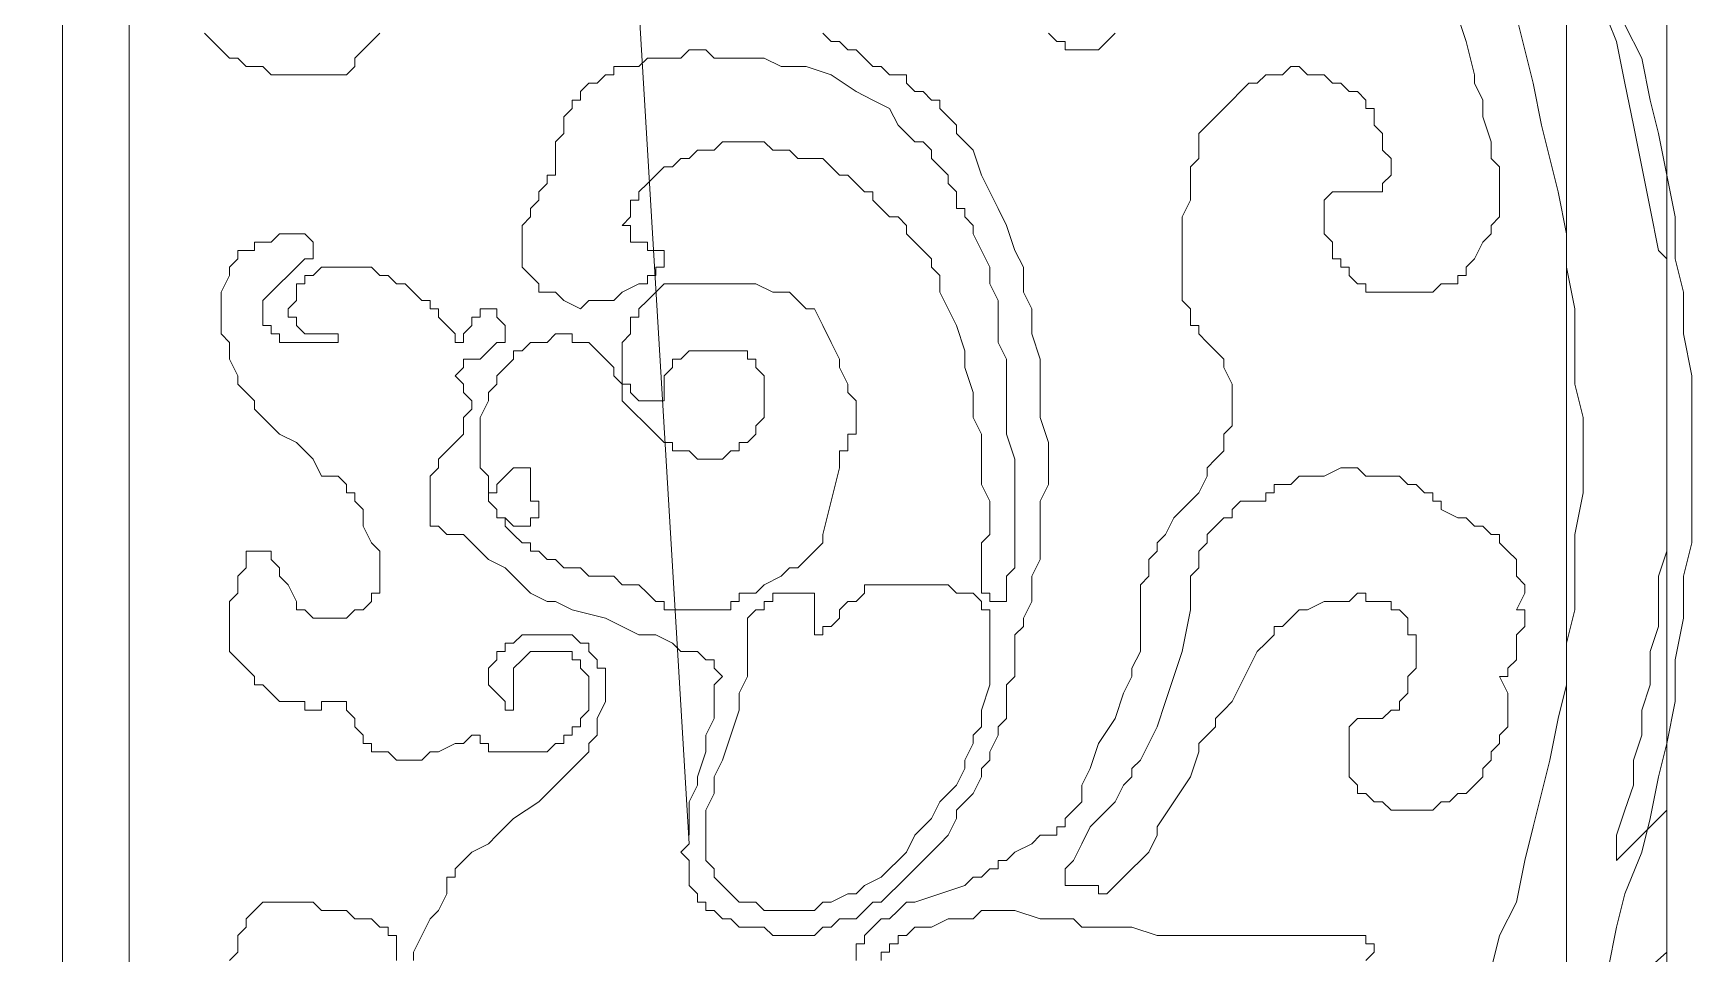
# Model space of a CAD drawing. Extents: x -66030 to 95157, y -13132 to 45879.
# Drawn here: x -49999 to -49224, y 27601 to 28032 of the extents above; entities that cross this region are included whole.
import ezdxf

# ---------------------------------------------------------------- set-up
doc = ezdxf.new("R2010")
doc.units = 0
doc.header["$LTSCALE"] = 100
doc.header["$MEASUREMENT"] = 0
doc.layers.get('0').update_dxf_attribs({"linetype": 'CONTINUOUS'})

msp = doc.modelspace()

# ---------------------------------------------------------------- linework, layer by layer
at = {"lineweight": 0}
for points in [[(-50727.7, 24422.57), (-49235.62, 24422.57), (-49235.62, 29164.42), (-50727.7, 29164.42), (-50727.7, 24422.57)], [(-50680.82, 24469.45), (-49282.49, 24469.45), (-49282.49, 29113.64), (-50680.82, 29113.64), (-50680.82, 24469.45)], [(-49985.56, 28555.09), (-49954.31, 28555.09), (-49954.31, 27109.88), (-49985.56, 27109.88), (-49985.56, 28555.09)], [(-49614.49, 28004.35), (-49606.68, 28000.44), (-49598.87, 27996.53), (-49594.96, 27988.72), (-49591.06, 27984.82), (-49587.15, 27980.91), (-49583.25, 27980.91), (-49579.34, 27977), (-49579.34, 27973.1), (-49575.43, 27969.19), (-49571.53, 27965.29), (-49571.53, 27961.38), (-49567.62, 27957.47), (-49567.62, 27953.57), (-49567.62, 27949.66), (-49563.72, 27949.66), (-49563.72, 27945.76), (-49559.81, 27941.85), (-49559.81, 27937.94), (-49555.9, 27930.13), (-49552, 27922.32), (-49552, 27914.51), (-49548.09, 27906.7), (-49548.09, 27894.98), (-49548.09, 27887.17), (-49544.19, 27879.36), (-49544.19, 27859.83), (-49544.19, 27844.2), (-49540.28, 27832.48), (-49540.28, 27820.77), (-49540.28, 27809.05), (-49540.28, 27801.24), (-49540.28, 27789.52), (-49540.28, 27781.71), (-49544.19, 27777.8), (-49544.19, 27773.89), (-49544.19, 27773.89), (-49544.19, 27769.99), (-49544.19, 27766.08), (-49548.09, 27766.08), (-49548.09, 27766.08), (-49548.09, 27766.08), (-49548.09, 27766.08), (-49552, 27766.08), (-49552, 27766.08), (-49552, 27769.99), (-49552, 27769.99), (-49555.9, 27769.99), (-49555.9, 27773.89), (-49555.9, 27777.8), (-49555.9, 27777.8), (-49555.9, 27781.71), (-49555.9, 27785.61), (-49555.9, 27785.61), (-49555.9, 27789.52), (-49555.9, 27793.42), (-49552, 27797.33), (-49552, 27801.24), (-49552, 27805.14), (-49552, 27812.95), (-49555.9, 27820.77), (-49555.9, 27832.48), (-49555.9, 27844.2), (-49559.81, 27852.01), (-49559.81, 27863.73), (-49563.72, 27875.45), (-49563.72, 27883.26), (-49567.62, 27894.98), (-49571.53, 27902.79), (-49575.43, 27910.6), (-49575.43, 27918.41), (-49579.34, 27922.32), (-49579.34, 27926.23), (-49583.25, 27930.13), (-49583.25, 27930.13), (-49587.15, 27934.04), (-49591.06, 27937.94), (-49591.06, 27941.85), (-49594.96, 27945.76), (-49598.87, 27945.76), (-49602.78, 27949.66), (-49606.68, 27953.57), (-49606.68, 27957.47), (-49610.59, 27957.47), (-49614.49, 27961.38), (-49618.4, 27965.29), (-49622.31, 27965.29), (-49626.21, 27969.19), (-49630.12, 27973.1), (-49637.93, 27973.1), (-49641.84, 27973.1), (-49645.74, 27977), (-49649.65, 27977), (-49653.55, 27977), (-49657.46, 27980.91), (-49661.37, 27980.91), (-49665.27, 27980.91), (-49669.18, 27980.91), (-49673.08, 27980.91), (-49676.99, 27980.91), (-49680.9, 27977), (-49684.8, 27977), (-49688.71, 27977), (-49692.61, 27973.1), (-49692.61, 27973.1), (-49696.52, 27973.1), (-49700.43, 27969.19), (-49704.33, 27969.19), (-49708.24, 27965.29), (-49708.24, 27965.29), (-49712.14, 27961.38), (-49712.14, 27961.38), (-49716.05, 27957.47), (-49716.05, 27957.47), (-49716.05, 27953.57), (-49719.96, 27953.57), (-49719.96, 27949.66), (-49719.96, 27949.66), (-49719.96, 27949.66), (-49719.96, 27945.76), (-49719.96, 27945.76), (-49723.86, 27941.85), (-49719.96, 27941.85), (-49719.96, 27937.94), (-49719.96, 27937.94), (-49719.96, 27937.94), (-49719.96, 27934.04), (-49716.05, 27934.04), (-49716.05, 27934.04), (-49712.14, 27934.04), (-49712.14, 27930.13), (-49708.24, 27930.13), (-49704.33, 27930.13), (-49704.33, 27930.13), (-49704.33, 27930.13), (-49704.33, 27926.23), (-49704.33, 27926.23), (-49704.33, 27926.23), (-49704.33, 27926.23), (-49704.33, 27922.32), (-49708.24, 27922.32), (-49708.24, 27918.41), (-49712.14, 27918.41), (-49712.14, 27914.51), (-49716.05, 27914.51), (-49723.86, 27910.6), (-49727.77, 27906.7), (-49735.58, 27906.7), (-49739.49, 27906.7), (-49743.39, 27902.79), (-49751.2, 27906.7), (-49755.11, 27910.6), (-49759.02, 27910.6), (-49762.92, 27910.6), (-49762.92, 27914.51), (-49762.92, 27914.51), (-49766.83, 27918.41), (-49766.83, 27918.41), (-49766.83, 27918.41), (-49770.73, 27922.32), (-49770.73, 27926.23), (-49770.73, 27926.23), (-49770.73, 27930.13), (-49770.73, 27934.04), (-49770.73, 27937.94), (-49770.73, 27937.94), (-49770.73, 27941.85), (-49766.83, 27945.76), (-49766.83, 27949.66), (-49762.92, 27953.57), (-49762.92, 27957.47), (-49759.02, 27961.38), (-49759.02, 27965.29), (-49755.11, 27965.29), (-49755.11, 27969.19), (-49755.11, 27973.1), (-49755.11, 27973.1), (-49755.11, 27977), (-49755.11, 27980.91), (-49751.2, 27984.82), (-49751.2, 27988.72), (-49751.2, 27992.63), (-49747.3, 27996.53), (-49747.3, 28000.44), (-49743.39, 28000.44), (-49743.39, 28004.35), (-49739.49, 28008.25), (-49735.58, 28008.25), (-49731.67, 28012.16), (-49727.77, 28012.16), (-49727.77, 28016.06), (-49719.96, 28016.06), (-49716.05, 28016.06), (-49712.14, 28019.97), (-49708.24, 28019.97), (-49700.43, 28019.97), (-49696.52, 28019.97), (-49692.61, 28023.88), (-49684.8, 28023.88), (-49680.9, 28019.97), (-49673.08, 28019.97), (-49669.18, 28019.97), (-49661.37, 28019.97), (-49657.46, 28019.97), (-49649.65, 28016.06), (-49645.74, 28016.06), (-49637.93, 28016.06), (-49626.21, 28012.16), (-49614.49, 28004.35)], [(-49634.02, 27902.79), (-49630.12, 27894.98), (-49626.21, 27887.17), (-49622.31, 27879.36), (-49622.31, 27875.45), (-49618.4, 27867.64), (-49618.4, 27863.73), (-49614.49, 27859.83), (-49614.49, 27855.92), (-49614.49, 27852.01), (-49614.49, 27848.11), (-49614.49, 27848.11), (-49614.49, 27844.2), (-49618.4, 27844.2), (-49618.4, 27840.3), (-49618.4, 27840.3), (-49618.4, 27836.39), (-49622.31, 27836.39), (-49622.31, 27832.48), (-49622.31, 27832.48), (-49622.31, 27828.58), (-49626.21, 27812.95), (-49630.12, 27797.33), (-49630.12, 27793.42), (-49634.02, 27789.52), (-49634.02, 27789.52), (-49637.93, 27785.61), (-49637.93, 27785.61), (-49641.84, 27781.71), (-49641.84, 27781.71), (-49645.74, 27781.71), (-49649.65, 27777.8), (-49657.46, 27773.89), (-49661.37, 27769.99), (-49665.27, 27769.99), (-49669.18, 27769.99), (-49669.18, 27766.08), (-49673.08, 27766.08), (-49673.08, 27762.18), (-49676.99, 27762.18), (-49680.9, 27762.18), (-49684.8, 27762.18), (-49688.71, 27762.18), (-49692.61, 27762.18), (-49692.61, 27762.18), (-49696.52, 27762.18), (-49700.43, 27762.18), (-49704.33, 27762.18), (-49704.33, 27766.08), (-49708.24, 27766.08), (-49712.14, 27769.99), (-49712.14, 27769.99), (-49716.05, 27773.89), (-49719.96, 27773.89), (-49723.86, 27773.89), (-49727.77, 27777.8), (-49731.67, 27777.8), (-49731.67, 27777.8), (-49735.58, 27777.8), (-49739.49, 27777.8), (-49743.39, 27781.71), (-49747.3, 27781.71), (-49751.2, 27781.71), (-49755.11, 27785.61), (-49759.02, 27785.61), (-49762.92, 27789.52), (-49766.83, 27789.52), (-49766.83, 27793.42), (-49770.73, 27793.42), (-49774.64, 27797.33), (-49778.55, 27801.24), (-49778.55, 27805.14), (-49782.45, 27805.14), (-49782.45, 27809.05), (-49786.36, 27812.95), (-49786.36, 27816.86), (-49786.36, 27816.86), (-49786.36, 27820.77), (-49786.36, 27824.67), (-49790.26, 27828.58), (-49790.26, 27832.48), (-49790.26, 27840.3), (-49790.26, 27848.11), (-49790.26, 27852.01), (-49790.26, 27852.01), (-49786.36, 27859.83), (-49786.36, 27863.73), (-49782.45, 27867.64), (-49782.45, 27871.54), (-49778.55, 27875.45), (-49778.55, 27875.45), (-49774.64, 27879.36), (-49774.64, 27883.26), (-49770.73, 27883.26), (-49770.73, 27883.26), (-49766.83, 27887.17), (-49762.92, 27887.17), (-49762.92, 27887.17), (-49759.02, 27887.17), (-49759.02, 27887.17), (-49755.11, 27891.07), (-49755.11, 27891.07), (-49751.2, 27891.07), (-49747.3, 27891.07), (-49747.3, 27887.17), (-49747.3, 27887.17), (-49743.39, 27887.17), (-49739.49, 27887.17), (-49735.58, 27883.26), (-49735.58, 27883.26), (-49731.67, 27879.36), (-49727.77, 27875.45), (-49727.77, 27871.54), (-49727.77, 27871.54), (-49723.86, 27867.64), (-49723.86, 27863.73), (-49723.86, 27863.73), (-49723.86, 27859.83), (-49719.96, 27855.92), (-49712.14, 27848.11), (-49712.14, 27848.11), (-49708.24, 27844.2), (-49704.33, 27840.3), (-49700.43, 27840.3), (-49700.43, 27836.39), (-49696.52, 27836.39), (-49692.61, 27836.39), (-49688.71, 27832.48), (-49684.8, 27832.48), (-49680.9, 27832.48), (-49676.99, 27832.48), (-49673.08, 27836.39), (-49669.18, 27836.39), (-49669.18, 27840.3), (-49665.27, 27840.3), (-49661.37, 27844.2), (-49661.37, 27848.11), (-49657.46, 27852.01), (-49657.46, 27855.92), (-49657.46, 27859.83), (-49657.46, 27859.83), (-49657.46, 27863.73), (-49657.46, 27867.64), (-49657.46, 27871.54), (-49657.46, 27871.54), (-49661.37, 27875.45), (-49661.37, 27875.45), (-49661.37, 27879.36), (-49665.27, 27879.36), (-49665.27, 27879.36), (-49665.27, 27883.26), (-49669.18, 27883.26), (-49673.08, 27883.26), (-49673.08, 27883.26), (-49676.99, 27883.26), (-49680.9, 27883.26), (-49684.8, 27883.26), (-49684.8, 27883.26), (-49688.71, 27883.26), (-49692.61, 27883.26), (-49696.52, 27879.36), (-49696.52, 27879.36), (-49700.43, 27879.36), (-49700.43, 27879.36), (-49700.43, 27875.45), (-49700.43, 27875.45), (-49700.43, 27875.45), (-49704.33, 27871.54), (-49704.33, 27871.54), (-49704.33, 27871.54), (-49704.33, 27867.64), (-49704.33, 27867.64), (-49704.33, 27863.73), (-49704.33, 27863.73), (-49704.33, 27859.83), (-49704.33, 27859.83), (-49708.24, 27859.83), (-49708.24, 27859.83), (-49708.24, 27859.83), (-49712.14, 27859.83), (-49712.14, 27859.83), (-49716.05, 27859.83), (-49716.05, 27859.83), (-49719.96, 27863.73), (-49719.96, 27863.73), (-49719.96, 27867.64), (-49723.86, 27867.64), (-49723.86, 27871.54), (-49723.86, 27875.45), (-49723.86, 27875.45), (-49723.86, 27879.36), (-49723.86, 27879.36), (-49723.86, 27883.26), (-49723.86, 27887.17), (-49723.86, 27887.17), (-49719.96, 27891.07), (-49719.96, 27894.98), (-49719.96, 27894.98), (-49719.96, 27898.89), (-49716.05, 27898.89), (-49716.05, 27902.79), (-49716.05, 27902.79), (-49712.14, 27906.7), (-49712.14, 27906.7), (-49708.24, 27910.6), (-49708.24, 27910.6), (-49708.24, 27910.6), (-49704.33, 27914.51), (-49700.43, 27914.51), (-49700.43, 27914.51), (-49696.52, 27914.51), (-49696.52, 27914.51), (-49692.61, 27914.51), (-49692.61, 27914.51), (-49688.71, 27914.51), (-49684.8, 27914.51), (-49676.99, 27914.51), (-49669.18, 27914.51), (-49661.37, 27914.51), (-49653.55, 27910.6), (-49649.65, 27910.6), (-49645.74, 27910.6), (-49641.84, 27906.7), (-49641.84, 27906.7), (-49637.93, 27902.79), (-49634.02, 27902.79)], [(-49766.83, 27824.67), (-49766.83, 27820.77), (-49766.83, 27820.77), (-49766.83, 27816.86), (-49766.83, 27816.86), (-49766.83, 27816.86), (-49766.83, 27812.95), (-49762.92, 27812.95), (-49762.92, 27809.05), (-49762.92, 27809.05), (-49762.92, 27809.05), (-49762.92, 27805.14), (-49762.92, 27805.14), (-49766.83, 27805.14), (-49766.83, 27805.14), (-49766.83, 27801.24), (-49770.73, 27801.24), (-49770.73, 27801.24), (-49774.64, 27801.24), (-49774.64, 27801.24), (-49778.55, 27805.14), (-49778.55, 27805.14), (-49782.45, 27805.14), (-49782.45, 27805.14), (-49782.45, 27809.05), (-49782.45, 27809.05), (-49786.36, 27812.95), (-49786.36, 27812.95), (-49786.36, 27816.86), (-49786.36, 27816.86), (-49782.45, 27816.86), (-49782.45, 27820.77), (-49782.45, 27820.77), (-49778.55, 27824.67), (-49778.55, 27824.67), (-49774.64, 27828.58), (-49774.64, 27828.58), (-49770.73, 27828.58), (-49770.73, 27828.58), (-49770.73, 27828.58), (-49770.73, 27828.58), (-49770.73, 27828.58), (-49766.83, 27828.58), (-49766.83, 27824.67), (-49766.83, 27824.67)], [(-49341.08, 27809.05), (-49333.26, 27805.14), (-49329.36, 27805.14), (-49325.45, 27801.24), (-49321.55, 27801.24), (-49317.64, 27797.33), (-49313.73, 27797.33), (-49313.73, 27793.42), (-49309.83, 27789.52), (-49309.83, 27789.52), (-49305.92, 27785.61), (-49305.92, 27781.71), (-49305.92, 27777.8), (-49302.02, 27773.89), (-49302.02, 27769.99), (-49305.92, 27762.18), (-49302.02, 27762.18), (-49302.02, 27758.27), (-49302.02, 27754.36), (-49305.92, 27750.46), (-49305.92, 27746.55), (-49305.92, 27746.55), (-49305.92, 27738.74), (-49309.83, 27734.83), (-49309.83, 27730.93), (-49309.83, 27730.93), (-49309.83, 27730.93), (-49313.73, 27730.93), (-49313.73, 27730.93), (-49313.73, 27730.93), (-49309.83, 27723.12), (-49309.83, 27719.21), (-49309.83, 27715.3), (-49309.83, 27707.49), (-49313.73, 27703.59), (-49313.73, 27699.68), (-49317.64, 27695.77), (-49317.64, 27691.87), (-49321.55, 27687.96), (-49321.55, 27684.06), (-49325.45, 27680.15), (-49325.45, 27680.15), (-49329.36, 27676.24), (-49333.26, 27676.24), (-49337.17, 27672.34), (-49341.08, 27672.34), (-49344.98, 27668.43), (-49348.89, 27668.43), (-49352.79, 27668.43), (-49356.7, 27668.43), (-49360.61, 27668.43), (-49364.51, 27668.43), (-49364.51, 27668.43), (-49368.42, 27672.34), (-49372.32, 27672.34), (-49376.23, 27676.24), (-49376.23, 27676.24), (-49380.14, 27676.24), (-49380.14, 27680.15), (-49380.14, 27680.15), (-49384.04, 27684.06), (-49384.04, 27687.96), (-49384.04, 27691.87), (-49384.04, 27695.77), (-49384.04, 27699.68), (-49384.04, 27703.59), (-49384.04, 27707.49), (-49384.04, 27707.49), (-49384.04, 27707.49), (-49380.14, 27711.4), (-49380.14, 27711.4), (-49380.14, 27711.4), (-49380.14, 27711.4), (-49376.23, 27711.4), (-49376.23, 27711.4), (-49372.32, 27711.4), (-49372.32, 27711.4), (-49368.42, 27711.4), (-49368.42, 27711.4), (-49368.42, 27711.4), (-49364.51, 27715.3), (-49364.51, 27715.3), (-49360.61, 27715.3), (-49360.61, 27719.21), (-49360.61, 27719.21), (-49356.7, 27723.12), (-49356.7, 27727.02), (-49356.7, 27730.93), (-49352.79, 27734.83), (-49352.79, 27738.74), (-49352.79, 27742.65), (-49352.79, 27746.55), (-49352.79, 27750.46), (-49356.7, 27750.46), (-49356.7, 27754.36), (-49356.7, 27758.27), (-49356.7, 27758.27), (-49360.61, 27762.18), (-49360.61, 27762.18), (-49364.51, 27762.18), (-49364.51, 27766.08), (-49368.42, 27766.08), (-49368.42, 27766.08), (-49372.32, 27766.08), (-49376.23, 27766.08), (-49376.23, 27769.99), (-49380.14, 27769.99), (-49384.04, 27766.08), (-49387.95, 27766.08), (-49391.85, 27766.08), (-49395.76, 27766.08), (-49403.57, 27762.18), (-49407.48, 27762.18), (-49411.38, 27758.27), (-49415.29, 27754.36), (-49419.2, 27754.36), (-49419.2, 27750.46), (-49423.1, 27746.55), (-49427.01, 27742.65), (-49427.01, 27742.65), (-49430.91, 27734.83), (-49434.82, 27727.02), (-49438.73, 27719.21), (-49442.63, 27715.3), (-49446.54, 27711.4), (-49446.54, 27707.49), (-49450.44, 27703.59), (-49454.35, 27699.68), (-49454.35, 27695.77), (-49454.35, 27695.77), (-49458.26, 27684.06), (-49466.07, 27672.34), (-49473.88, 27660.62), (-49473.88, 27656.72), (-49477.79, 27648.9), (-49481.69, 27645), (-49485.6, 27641.09), (-49489.5, 27637.19), (-49493.41, 27633.28), (-49493.41, 27633.28), (-49497.32, 27629.37), (-49497.32, 27629.37), (-49497.32, 27629.37), (-49501.22, 27629.37), (-49501.22, 27633.28), (-49505.13, 27633.28), (-49505.13, 27633.28), (-49509.03, 27633.28), (-49512.94, 27633.28), (-49516.85, 27633.28), (-49516.85, 27633.28), (-49516.85, 27637.19), (-49516.85, 27637.19), (-49516.85, 27637.19), (-49516.85, 27641.09), (-49516.85, 27641.09), (-49512.94, 27645), (-49509.03, 27652.81), (-49505.13, 27660.62), (-49501.22, 27664.53), (-49497.32, 27668.43), (-49493.41, 27672.34), (-49489.5, 27680.15), (-49485.6, 27684.06), (-49485.6, 27687.96), (-49481.69, 27691.87), (-49477.79, 27699.68), (-49473.88, 27707.49), (-49469.97, 27719.21), (-49466.07, 27730.93), (-49462.16, 27742.65), (-49458.26, 27762.18), (-49458.26, 27766.08), (-49458.26, 27766.08), (-49458.26, 27769.99), (-49458.26, 27773.89), (-49458.26, 27777.8), (-49454.35, 27781.71), (-49454.35, 27785.61), (-49454.35, 27789.52), (-49450.44, 27793.42), (-49450.44, 27797.33), (-49446.54, 27801.24), (-49442.63, 27805.14), (-49438.73, 27805.14), (-49438.73, 27809.05), (-49434.82, 27812.95), (-49430.91, 27812.95), (-49427.01, 27812.95), (-49427.01, 27812.95), (-49423.1, 27812.95), (-49423.1, 27816.86), (-49419.2, 27816.86), (-49419.2, 27820.77), (-49411.38, 27820.77), (-49407.48, 27824.67), (-49399.67, 27824.67), (-49395.76, 27824.67), (-49387.95, 27828.58), (-49380.14, 27828.58), (-49376.23, 27824.67), (-49368.42, 27824.67), (-49364.51, 27824.67), (-49364.51, 27824.67), (-49360.61, 27824.67), (-49356.7, 27820.77), (-49352.79, 27820.77), (-49352.79, 27820.77), (-49348.89, 27816.86), (-49344.98, 27816.86), (-49344.98, 27812.95), (-49341.08, 27812.95), (-49341.08, 27809.05), (-49341.08, 27809.05)], [(-49555.9, 27766.08), (-49555.9, 27766.08), (-49555.9, 27762.18), (-49552, 27762.18), (-49552, 27762.18), (-49552, 27758.27), (-49552, 27754.36), (-49552, 27750.46), (-49552, 27746.55), (-49552, 27738.74), (-49552, 27734.83), (-49552, 27730.93), (-49552, 27727.02), (-49555.9, 27715.3), (-49555.9, 27707.49), (-49559.81, 27703.59), (-49559.81, 27699.68), (-49563.72, 27691.87), (-49563.72, 27687.96), (-49567.62, 27680.15), (-49571.53, 27676.24), (-49575.43, 27672.34), (-49579.34, 27664.53), (-49583.25, 27660.62), (-49587.15, 27656.72), (-49591.06, 27648.9), (-49594.96, 27645), (-49598.87, 27641.09), (-49602.78, 27637.19), (-49610.59, 27633.28), (-49614.49, 27629.37), (-49618.4, 27629.37), (-49626.21, 27625.47), (-49630.12, 27625.47), (-49634.02, 27621.56), (-49637.93, 27621.56), (-49641.84, 27621.56), (-49641.84, 27621.56), (-49645.74, 27621.56), (-49649.65, 27621.56), (-49653.55, 27621.56), (-49657.46, 27621.56), (-49657.46, 27621.56), (-49661.37, 27625.47), (-49665.27, 27625.47), (-49669.18, 27625.47), (-49673.08, 27629.37), (-49676.99, 27633.28), (-49676.99, 27633.28), (-49676.99, 27633.28), (-49680.9, 27637.19), (-49680.9, 27641.09), (-49684.8, 27645), (-49684.8, 27645), (-49684.8, 27648.9), (-49684.8, 27652.81), (-49684.8, 27656.72), (-49684.8, 27660.62), (-49684.8, 27664.53), (-49684.8, 27668.43), (-49680.9, 27676.24), (-49680.9, 27684.06), (-49676.99, 27691.87), (-49673.08, 27703.59), (-49669.18, 27715.3), (-49669.18, 27723.12), (-49665.27, 27730.93), (-49665.27, 27738.74), (-49665.27, 27742.65), (-49665.27, 27746.55), (-49665.27, 27750.46), (-49665.27, 27754.36), (-49665.27, 27758.27), (-49661.37, 27762.18), (-49661.37, 27762.18), (-49657.46, 27762.18), (-49657.46, 27766.08), (-49653.55, 27766.08), (-49653.55, 27769.99), (-49649.65, 27769.99), (-49645.74, 27769.99), (-49645.74, 27769.99), (-49641.84, 27769.99), (-49637.93, 27769.99), (-49637.93, 27769.99), (-49634.02, 27769.99), (-49634.02, 27769.99), (-49634.02, 27766.08), (-49634.02, 27766.08), (-49634.02, 27766.08), (-49634.02, 27762.18), (-49634.02, 27758.27), (-49634.02, 27754.36), (-49634.02, 27754.36), (-49634.02, 27750.46), (-49634.02, 27750.46), (-49634.02, 27750.46), (-49634.02, 27750.46), (-49634.02, 27750.46), (-49630.12, 27750.46), (-49630.12, 27750.46), (-49630.12, 27754.36), (-49626.21, 27754.36), (-49622.31, 27758.27), (-49622.31, 27762.18), (-49618.4, 27766.08), (-49614.49, 27766.08), (-49610.59, 27769.99), (-49610.59, 27773.89), (-49610.59, 27773.89), (-49606.68, 27773.89), (-49606.68, 27773.89), (-49602.78, 27773.89), (-49598.87, 27773.89), (-49594.96, 27773.89), (-49591.06, 27773.89), (-49587.15, 27773.89), (-49579.34, 27773.89), (-49575.43, 27773.89), (-49571.53, 27773.89), (-49567.62, 27769.99), (-49563.72, 27769.99), (-49559.81, 27769.99), (-49559.81, 27769.99), (-49555.9, 27766.08), (-49555.9, 27766.08), (-49555.9, 27766.08), (-49555.9, 27766.08)]]:
    msp.add_lwpolyline(points, close=True, dxfattribs=at)
for points in [[(-49739.49, 28434), (-49692.61, 27652.81), (-49692.61, 27652.81), (-49692.61, 27652.81), (-49696.52, 27648.9), (-49692.61, 27645), (-49692.61, 27641.09), (-49692.61, 27637.19), (-49692.61, 27633.28), (-49692.61, 27633.28), (-49688.71, 27629.37), (-49688.71, 27629.37), (-49688.71, 27625.47), (-49688.71, 27625.47), (-49684.8, 27625.47), (-49684.8, 27621.56), (-49680.9, 27621.56), (-49676.99, 27617.66), (-49673.08, 27617.66), (-49669.18, 27613.75), (-49665.27, 27613.75), (-49661.37, 27613.75), (-49657.46, 27613.75), (-49653.55, 27609.84), (-49649.65, 27609.84), (-49645.74, 27609.84), (-49641.84, 27609.84), (-49637.93, 27609.84), (-49634.02, 27609.84), (-49630.12, 27613.75), (-49626.21, 27613.75), (-49622.31, 27617.66), (-49614.49, 27617.66), (-49610.59, 27621.56), (-49606.68, 27625.47), (-49602.78, 27625.47), (-49598.87, 27629.37), (-49594.96, 27633.28), (-49591.06, 27637.19), (-49587.15, 27641.09), (-49583.25, 27645), (-49579.34, 27648.9), (-49575.43, 27652.81), (-49571.53, 27656.72), (-49567.62, 27664.53), (-49567.62, 27668.43), (-49563.72, 27672.34), (-49559.81, 27676.24), (-49555.9, 27684.06), (-49555.9, 27687.96), (-49552, 27691.87), (-49552, 27695.77), (-49548.09, 27703.59), (-49548.09, 27707.49), (-49544.19, 27711.4), (-49544.19, 27715.3), (-49544.19, 27723.12), (-49544.19, 27727.02), (-49540.28, 27730.93), (-49540.28, 27734.83), (-49540.28, 27738.74), (-49540.28, 27742.65), (-49540.28, 27746.55), (-49540.28, 27750.46), (-49540.28, 27750.46), (-49536.38, 27754.36), (-49536.38, 27758.27), (-49536.38, 27758.27), (-49532.47, 27766.08), (-49532.47, 27773.89), (-49532.47, 27777.8), (-49528.56, 27785.61), (-49528.56, 27793.42), (-49528.56, 27801.24), (-49528.56, 27812.95), (-49524.66, 27820.77), (-49524.66, 27832.48), (-49524.66, 27840.3), (-49528.56, 27852.01), (-49528.56, 27859.83), (-49528.56, 27871.54), (-49528.56, 27879.36), (-49532.47, 27891.07), (-49532.47, 27902.79), (-49536.38, 27910.6), (-49536.38, 27922.32), (-49540.28, 27930.13), (-49544.19, 27941.85), (-49548.09, 27949.66), (-49552, 27957.47), (-49555.9, 27965.29), (-49559.81, 27977), (-49559.81, 27977), (-49563.72, 27980.91), (-49567.62, 27984.82), (-49567.62, 27988.72), (-49571.53, 27992.63), (-49575.43, 27996.53), (-49575.43, 28000.44), (-49579.34, 28000.44), (-49583.25, 28004.35), (-49587.15, 28004.35), (-49591.06, 28008.25), (-49591.06, 28012.16), (-49594.96, 28012.16), (-49598.87, 28012.16), (-49602.78, 28016.06), (-49606.68, 28016.06), (-49610.59, 28019.97), (-49614.49, 28023.88), (-49618.4, 28023.88), (-49622.31, 28027.78), (-49626.21, 28027.78), (-49630.12, 28031.69)], [(-49270.77, 27570.78), (-49235.62, 27602.03), (-49235.62, 27668.43), (-49259.05, 27645), (-49259.05, 27656.72), (-49255.15, 27668.43), (-49251.24, 27680.15), (-49251.24, 27691.87), (-49247.33, 27703.59), (-49247.33, 27715.3), (-49243.43, 27727.02), (-49243.43, 27742.65), (-49239.52, 27754.36), (-49239.52, 27766.08), (-49239.52, 27777.8), (-49235.62, 27789.52), (-49235.62, 27801.24), (-49235.62, 27812.95), (-49235.62, 27824.67), (-49235.62, 27840.3), (-49235.62, 27855.92), (-49235.62, 27871.54), (-49235.62, 27867.64), (-49235.62, 27926.23), (-49239.52, 27930.13), (-49243.43, 27949.66), (-49247.33, 27969.19), (-49251.24, 27988.72), (-49255.15, 28008.25), (-49259.05, 28027.78), (-49266.86, 28047.31)], [(-49333.26, 28039.5), (-49329.36, 28027.78), (-49325.45, 28012.16), (-49325.45, 28008.25), (-49321.55, 28000.44), (-49321.55, 27996.53), (-49321.55, 27992.63), (-49317.64, 27980.91), (-49317.64, 27973.1), (-49313.73, 27969.19), (-49313.73, 27965.29), (-49313.73, 27961.38), (-49313.73, 27957.47), (-49313.73, 27953.57), (-49313.73, 27949.66), (-49313.73, 27945.76), (-49317.64, 27941.85), (-49317.64, 27937.94), (-49321.55, 27934.04), (-49325.45, 27926.23), (-49329.36, 27922.32), (-49329.36, 27918.41), (-49333.26, 27918.41), (-49333.26, 27914.51), (-49337.17, 27914.51), (-49341.08, 27914.51), (-49344.98, 27910.6), (-49348.89, 27910.6), (-49352.79, 27910.6), (-49356.7, 27910.6), (-49360.61, 27910.6), (-49364.51, 27910.6), (-49368.42, 27910.6), (-49372.32, 27910.6), (-49376.23, 27910.6), (-49376.23, 27914.51), (-49380.14, 27914.51), (-49380.14, 27914.51), (-49384.04, 27918.41), (-49384.04, 27918.41), (-49384.04, 27922.32), (-49387.95, 27922.32), (-49387.95, 27926.23), (-49391.85, 27926.23), (-49391.85, 27930.13), (-49391.85, 27934.04), (-49395.76, 27937.94), (-49395.76, 27941.85), (-49395.76, 27945.76), (-49395.76, 27953.57), (-49395.76, 27953.57), (-49395.76, 27953.57), (-49395.76, 27953.57), (-49391.85, 27957.47), (-49391.85, 27957.47), (-49391.85, 27957.47), (-49387.95, 27957.47), (-49376.23, 27957.47), (-49372.32, 27957.47), (-49372.32, 27957.47), (-49372.32, 27957.47), (-49368.42, 27957.47), (-49368.42, 27961.38), (-49368.42, 27961.38), (-49368.42, 27961.38), (-49364.51, 27965.29), (-49364.51, 27965.29), (-49364.51, 27965.29), (-49364.51, 27969.19), (-49364.51, 27973.1), (-49368.42, 27977), (-49368.42, 27980.91), (-49368.42, 27984.82), (-49372.32, 27988.72), (-49372.32, 27992.63), (-49372.32, 27996.53), (-49376.23, 27996.53), (-49376.23, 28000.44), (-49380.14, 28004.35), (-49380.14, 28004.35), (-49384.04, 28004.35), (-49387.95, 28008.25), (-49391.85, 28008.25), (-49395.76, 28012.16), (-49399.67, 28012.16), (-49399.67, 28012.16), (-49403.57, 28012.16), (-49407.48, 28016.06), (-49407.48, 28016.06), (-49411.38, 28016.06), (-49415.29, 28012.16), (-49419.2, 28012.16), (-49423.1, 28012.16), (-49427.01, 28008.25), (-49430.91, 28008.25), (-49434.82, 28004.35), (-49438.73, 28000.44), (-49442.63, 27996.53), (-49446.54, 27992.63), (-49450.44, 27988.72), (-49454.35, 27984.82), (-49454.35, 27980.91), (-49454.35, 27973.1), (-49458.26, 27969.19), (-49458.26, 27961.38), (-49458.26, 27953.57), (-49462.16, 27945.76), (-49462.16, 27937.94), (-49462.16, 27934.04), (-49462.16, 27926.23), (-49462.16, 27918.41), (-49462.16, 27910.6), (-49462.16, 27906.7), (-49458.26, 27902.79), (-49458.26, 27898.89), (-49458.26, 27898.89), (-49458.26, 27894.98), (-49454.35, 27894.98), (-49454.35, 27891.07), (-49454.35, 27891.07), (-49450.44, 27887.17), (-49450.44, 27887.17), (-49446.54, 27883.26), (-49442.63, 27879.36), (-49442.63, 27875.45), (-49438.73, 27867.64), (-49438.73, 27863.73), (-49438.73, 27859.83), (-49438.73, 27855.92), (-49438.73, 27852.01), (-49438.73, 27848.11), (-49442.63, 27844.2), (-49442.63, 27840.3), (-49442.63, 27836.39), (-49446.54, 27832.48), (-49450.44, 27828.58), (-49450.44, 27824.67), (-49454.35, 27816.86), (-49462.16, 27809.05), (-49466.07, 27805.14), (-49469.97, 27797.33), (-49473.88, 27793.42), (-49473.88, 27789.52), (-49477.79, 27785.61), (-49477.79, 27781.71), (-49477.79, 27777.8), (-49481.69, 27773.89), (-49481.69, 27773.89), (-49481.69, 27769.99), (-49481.69, 27762.18), (-49481.69, 27758.27), (-49481.69, 27754.36), (-49481.69, 27746.55), (-49481.69, 27742.65), (-49485.6, 27734.83), (-49485.6, 27730.93), (-49489.5, 27723.12), (-49493.41, 27711.4), (-49501.22, 27699.68), (-49505.13, 27687.96), (-49509.03, 27680.15), (-49509.03, 27672.34), (-49512.94, 27668.43), (-49512.94, 27668.43), (-49516.85, 27664.53), (-49516.85, 27660.62), (-49520.75, 27660.62), (-49520.75, 27656.72), (-49524.66, 27656.72), (-49528.56, 27656.72), (-49532.47, 27652.81), (-49540.28, 27648.9), (-49544.19, 27645), (-49544.19, 27645), (-49548.09, 27645), (-49548.09, 27641.09), (-49552, 27641.09), (-49555.9, 27637.19), (-49559.81, 27637.19), (-49563.72, 27633.28), (-49575.43, 27629.37), (-49587.15, 27625.47), (-49591.06, 27625.47), (-49594.96, 27621.56), (-49598.87, 27617.66), (-49602.78, 27617.66), (-49602.78, 27617.66), (-49606.68, 27613.75), (-49606.68, 27613.75), (-49610.59, 27609.84), (-49610.59, 27605.94), (-49614.49, 27605.94), (-49614.49, 27602.03), (-49614.49, 27598.13)], [(-49305.92, 28039.5), (-49302.02, 28023.88), (-49298.11, 28008.25), (-49294.21, 27988.72), (-49290.3, 27973.1), (-49286.39, 27957.47), (-49282.49, 27937.94), (-49282.49, 27922.32), (-49278.58, 27902.79), (-49278.58, 27887.17), (-49278.58, 27867.64), (-49274.68, 27852.01), (-49274.68, 27832.48), (-49274.68, 27816.86), (-49278.58, 27797.33), (-49278.58, 27781.71), (-49278.58, 27762.18), (-49282.49, 27746.55), (-49282.49, 27727.02), (-49286.39, 27711.4), (-49290.3, 27691.87), (-49294.21, 27676.24), (-49298.11, 27660.62), (-49302.02, 27645), (-49305.92, 27625.47), (-49313.73, 27609.84), (-49317.64, 27594.22)], [(-49837.13, 28031.69), (-49841.04, 28027.78), (-49841.04, 28027.78), (-49844.95, 28023.88), (-49848.85, 28019.97), (-49848.85, 28016.06), (-49852.76, 28012.16), (-49856.66, 28012.16), (-49860.57, 28012.16), (-49864.48, 28012.16), (-49872.29, 28012.16), (-49876.19, 28012.16), (-49884.01, 28012.16), (-49887.91, 28012.16), (-49891.82, 28016.06), (-49899.63, 28016.06), (-49903.54, 28019.97), (-49907.44, 28019.97), (-49907.44, 28019.97), (-49911.35, 28023.88), (-49911.35, 28023.88), (-49915.25, 28027.78), (-49915.25, 28027.78), (-49919.16, 28031.69)], [(-49524.66, 28031.69), (-49520.75, 28027.78), (-49520.75, 28027.78), (-49516.85, 28027.78), (-49516.85, 28023.88), (-49516.85, 28023.88), (-49512.94, 28023.88), (-49512.94, 28023.88), (-49509.03, 28023.88), (-49509.03, 28023.88), (-49505.13, 28023.88), (-49505.13, 28023.88), (-49501.22, 28023.88), (-49501.22, 28023.88), (-49497.32, 28027.78), (-49493.41, 28031.69)], [(-49255.15, 28035.59), (-49247.33, 28019.97), (-49243.43, 28000.44), (-49239.52, 27984.82), (-49235.62, 27965.29), (-49231.71, 27945.76), (-49231.71, 27926.23), (-49227.8, 27910.6), (-49227.8, 27891.07), (-49223.9, 27871.54), (-49223.9, 27852.01), (-49223.9, 27832.48), (-49223.9, 27812.95), (-49223.9, 27793.42), (-49227.8, 27777.8), (-49227.8, 27758.27), (-49231.71, 27738.74), (-49231.71, 27719.21), (-49235.62, 27699.68), (-49239.52, 27684.06), (-49243.43, 27664.53), (-49247.33, 27648.9), (-49255.15, 27629.37), (-49259.05, 27613.75), (-49262.96, 27594.22)], [(-49821.51, 27598.13), (-49821.51, 27602.03), (-49817.6, 27609.84), (-49813.7, 27617.66), (-49809.79, 27621.56), (-49805.89, 27629.37), (-49805.89, 27633.28), (-49805.89, 27637.19), (-49801.98, 27637.19), (-49801.98, 27641.09), (-49798.07, 27645), (-49794.17, 27648.9), (-49786.36, 27652.81), (-49782.45, 27656.72), (-49774.64, 27664.53), (-49762.92, 27672.34), (-49759.02, 27676.24), (-49755.11, 27680.15), (-49751.2, 27684.06), (-49747.3, 27687.96), (-49743.39, 27691.87), (-49739.49, 27695.77), (-49739.49, 27695.77), (-49739.49, 27699.68), (-49735.58, 27703.59), (-49735.58, 27707.49), (-49735.58, 27711.4), (-49731.67, 27719.21), (-49731.67, 27723.12), (-49731.67, 27727.02), (-49731.67, 27734.83), (-49735.58, 27734.83), (-49735.58, 27738.74), (-49739.49, 27742.65), (-49739.49, 27746.55), (-49743.39, 27746.55), (-49747.3, 27750.46), (-49747.3, 27750.46), (-49751.2, 27750.46), (-49755.11, 27750.46), (-49759.02, 27750.46), (-49759.02, 27750.46), (-49762.92, 27750.46), (-49766.83, 27750.46), (-49766.83, 27750.46), (-49770.73, 27750.46), (-49774.64, 27746.55), (-49774.64, 27746.55), (-49778.55, 27746.55), (-49778.55, 27742.65), (-49782.45, 27742.65), (-49782.45, 27738.74), (-49782.45, 27738.74), (-49786.36, 27734.83), (-49786.36, 27730.93), (-49786.36, 27730.93), (-49786.36, 27727.02), (-49782.45, 27723.12), (-49782.45, 27723.12), (-49778.55, 27719.21), (-49778.55, 27715.3), (-49774.64, 27715.3), (-49774.64, 27715.3), (-49774.64, 27715.3), (-49774.64, 27715.3), (-49774.64, 27715.3), (-49774.64, 27723.12), (-49774.64, 27727.02), (-49774.64, 27730.93), (-49774.64, 27734.83), (-49774.64, 27734.83), (-49770.73, 27738.74), (-49770.73, 27738.74), (-49770.73, 27738.74), (-49766.83, 27742.65), (-49766.83, 27742.65), (-49762.92, 27742.65), (-49759.02, 27742.65), (-49755.11, 27742.65), (-49751.2, 27742.65), (-49751.2, 27742.65), (-49747.3, 27742.65), (-49747.3, 27738.74), (-49743.39, 27738.74), (-49743.39, 27738.74), (-49743.39, 27738.74), (-49743.39, 27734.83), (-49739.49, 27730.93), (-49739.49, 27730.93), (-49739.49, 27727.02), (-49739.49, 27727.02), (-49739.49, 27723.12), (-49739.49, 27723.12), (-49739.49, 27719.21), (-49739.49, 27719.21), (-49739.49, 27715.3), (-49739.49, 27715.3), (-49743.39, 27711.4), (-49743.39, 27711.4), (-49743.39, 27707.49), (-49747.3, 27707.49), (-49747.3, 27703.59), (-49747.3, 27703.59), (-49751.2, 27703.59), (-49751.2, 27699.68), (-49755.11, 27699.68), (-49759.02, 27695.77), (-49762.92, 27695.77), (-49762.92, 27695.77), (-49766.83, 27695.77), (-49770.73, 27695.77), (-49770.73, 27695.77), (-49774.64, 27695.77), (-49774.64, 27695.77), (-49778.55, 27695.77), (-49778.55, 27695.77), (-49782.45, 27695.77), (-49782.45, 27695.77), (-49782.45, 27695.77), (-49782.45, 27695.77), (-49786.36, 27695.77), (-49786.36, 27695.77), (-49786.36, 27695.77), (-49786.36, 27699.68), (-49786.36, 27699.68), (-49790.26, 27699.68), (-49790.26, 27699.68), (-49790.26, 27703.59), (-49794.17, 27703.59), (-49798.07, 27699.68), (-49798.07, 27699.68), (-49801.98, 27699.68), (-49809.79, 27695.77), (-49813.7, 27695.77), (-49817.6, 27691.87), (-49817.6, 27691.87), (-49821.51, 27691.87), (-49825.42, 27691.87), (-49829.32, 27691.87), (-49833.23, 27695.77), (-49837.13, 27695.77), (-49841.04, 27695.77), (-49841.04, 27699.68), (-49844.95, 27699.68), (-49844.95, 27703.59), (-49844.95, 27703.59), (-49848.85, 27707.49), (-49848.85, 27711.4), (-49852.76, 27715.3), (-49852.76, 27719.21), (-49852.76, 27719.21), (-49852.76, 27719.21), (-49856.66, 27719.21), (-49856.66, 27719.21), (-49856.66, 27719.21), (-49860.57, 27719.21), (-49860.57, 27719.21), (-49864.48, 27719.21), (-49864.48, 27715.3), (-49864.48, 27715.3), (-49868.38, 27715.3), (-49872.29, 27715.3), (-49872.29, 27719.21), (-49876.19, 27719.21), (-49880.1, 27719.21), (-49884.01, 27719.21), (-49887.91, 27723.12), (-49891.82, 27727.02), (-49895.72, 27727.02), (-49895.72, 27730.93), (-49899.63, 27734.83), (-49903.54, 27738.74), (-49903.54, 27738.74), (-49907.44, 27742.65), (-49907.44, 27746.55), (-49907.44, 27750.46), (-49907.44, 27754.36), (-49907.44, 27758.27), (-49907.44, 27762.18), (-49907.44, 27766.08), (-49903.54, 27769.99), (-49903.54, 27777.8), (-49899.63, 27781.71), (-49899.63, 27785.61), (-49899.63, 27785.61), (-49899.63, 27789.52), (-49895.72, 27789.52), (-49895.72, 27789.52), (-49895.72, 27789.52), (-49891.82, 27789.52), (-49891.82, 27789.52), (-49891.82, 27789.52), (-49887.91, 27789.52), (-49887.91, 27785.61), (-49887.91, 27785.61), (-49884.01, 27781.71), (-49884.01, 27777.8), (-49880.1, 27773.89), (-49876.19, 27766.08), (-49876.19, 27766.08), (-49876.19, 27762.18), (-49872.29, 27762.18), (-49872.29, 27762.18), (-49868.38, 27758.27), (-49868.38, 27758.27), (-49864.48, 27758.27), (-49860.57, 27758.27), (-49856.66, 27758.27), (-49852.76, 27758.27), (-49848.85, 27762.18), (-49848.85, 27762.18), (-49844.95, 27762.18), (-49841.04, 27766.08), (-49841.04, 27766.08), (-49841.04, 27769.99), (-49841.04, 27769.99), (-49837.13, 27769.99), (-49837.13, 27773.89), (-49837.13, 27773.89), (-49837.13, 27777.8), (-49837.13, 27777.8), (-49837.13, 27781.71), (-49837.13, 27781.71), (-49837.13, 27785.61), (-49837.13, 27789.52), (-49841.04, 27793.42), (-49844.95, 27801.24), (-49844.95, 27809.05), (-49848.85, 27812.95), (-49848.85, 27816.86), (-49852.76, 27816.86), (-49852.76, 27820.77), (-49856.66, 27824.67), (-49860.57, 27824.67), (-49860.57, 27824.67), (-49860.57, 27824.67), (-49864.48, 27824.67), (-49868.38, 27832.48), (-49876.19, 27840.3), (-49884.01, 27844.2), (-49887.91, 27848.11), (-49891.82, 27852.01), (-49895.72, 27855.92), (-49895.72, 27859.83), (-49899.63, 27863.73), (-49903.54, 27867.64), (-49903.54, 27871.54), (-49907.44, 27879.36), (-49907.44, 27883.26), (-49907.44, 27887.17), (-49911.35, 27891.07), (-49911.35, 27891.07), (-49911.35, 27894.98), (-49911.35, 27894.98), (-49911.35, 27898.89), (-49911.35, 27902.79), (-49911.35, 27902.79), (-49911.35, 27906.7), (-49911.35, 27910.6), (-49907.44, 27918.41), (-49907.44, 27922.32), (-49907.44, 27922.32), (-49903.54, 27926.23), (-49903.54, 27926.23), (-49903.54, 27930.13), (-49899.63, 27930.13), (-49895.72, 27930.13), (-49895.72, 27934.04), (-49891.82, 27934.04), (-49887.91, 27934.04), (-49884.01, 27937.94), (-49880.1, 27937.94), (-49880.1, 27937.94), (-49876.19, 27937.94), (-49872.29, 27937.94), (-49872.29, 27937.94), (-49868.38, 27934.04), (-49868.38, 27934.04), (-49868.38, 27934.04), (-49868.38, 27934.04), (-49868.38, 27930.13), (-49868.38, 27930.13), (-49868.38, 27930.13), (-49868.38, 27930.13), (-49868.38, 27926.23), (-49872.29, 27926.23), (-49872.29, 27926.23), (-49880.1, 27918.41), (-49880.1, 27918.41), (-49884.01, 27914.51), (-49887.91, 27910.6), (-49887.91, 27910.6), (-49887.91, 27910.6), (-49891.82, 27906.7), (-49891.82, 27906.7), (-49891.82, 27906.7), (-49891.82, 27902.79), (-49891.82, 27902.79), (-49891.82, 27898.89), (-49891.82, 27898.89), (-49891.82, 27894.98), (-49887.91, 27894.98), (-49887.91, 27894.98), (-49887.91, 27891.07), (-49884.01, 27891.07), (-49884.01, 27887.17), (-49880.1, 27887.17), (-49880.1, 27887.17), (-49876.19, 27887.17), (-49876.19, 27887.17), (-49872.29, 27887.17), (-49868.38, 27887.17), (-49864.48, 27887.17), (-49860.57, 27887.17), (-49856.66, 27887.17), (-49856.66, 27891.07), (-49856.66, 27891.07), (-49856.66, 27891.07), (-49856.66, 27891.07), (-49856.66, 27891.07), (-49856.66, 27891.07), (-49856.66, 27891.07), (-49864.48, 27891.07), (-49864.48, 27891.07), (-49868.38, 27891.07), (-49872.29, 27891.07), (-49876.19, 27894.98), (-49876.19, 27894.98), (-49876.19, 27894.98), (-49876.19, 27894.98), (-49876.19, 27898.89), (-49880.1, 27898.89), (-49880.1, 27898.89), (-49880.1, 27902.79), (-49880.1, 27902.79), (-49876.19, 27906.7), (-49876.19, 27906.7), (-49876.19, 27910.6), (-49876.19, 27914.51), (-49872.29, 27914.51), (-49872.29, 27918.41), (-49868.38, 27918.41), (-49868.38, 27918.41), (-49864.48, 27922.32), (-49860.57, 27922.32), (-49856.66, 27922.32), (-49852.76, 27922.32), (-49848.85, 27922.32), (-49844.95, 27922.32), (-49841.04, 27922.32), (-49837.13, 27918.41), (-49833.23, 27918.41), (-49829.32, 27914.51), (-49825.42, 27914.51), (-49821.51, 27910.6), (-49817.6, 27906.7), (-49813.7, 27906.7), (-49813.7, 27902.79), (-49809.79, 27902.79), (-49809.79, 27898.89), (-49805.89, 27894.98), (-49801.98, 27891.07), (-49801.98, 27887.17), (-49798.07, 27887.17), (-49798.07, 27887.17), (-49798.07, 27887.17), (-49798.07, 27891.07), (-49794.17, 27894.98), (-49794.17, 27894.98), (-49794.17, 27898.89), (-49794.17, 27898.89), (-49790.26, 27898.89), (-49790.26, 27902.79), (-49790.26, 27902.79), (-49786.36, 27902.79), (-49786.36, 27902.79), (-49782.45, 27902.79), (-49782.45, 27898.89), (-49782.45, 27898.89), (-49778.55, 27894.98), (-49778.55, 27894.98), (-49778.55, 27894.98), (-49778.55, 27891.07), (-49778.55, 27891.07), (-49778.55, 27891.07), (-49778.55, 27887.17), (-49782.45, 27887.17), (-49782.45, 27887.17), (-49782.45, 27887.17), (-49786.36, 27883.26), (-49790.26, 27879.36), (-49790.26, 27879.36), (-49794.17, 27879.36), (-49794.17, 27879.36), (-49798.07, 27879.36), (-49798.07, 27875.45), (-49798.07, 27875.45), (-49798.07, 27875.45), (-49801.98, 27871.54), (-49801.98, 27871.54), (-49798.07, 27867.64), (-49798.07, 27863.73), (-49798.07, 27863.73), (-49794.17, 27859.83), (-49794.17, 27855.92), (-49798.07, 27852.01), (-49798.07, 27848.11), (-49798.07, 27848.11), (-49798.07, 27844.2), (-49798.07, 27844.2), (-49801.98, 27840.3), (-49801.98, 27840.3), (-49805.89, 27836.39), (-49809.79, 27832.48), (-49809.79, 27828.58), (-49813.7, 27824.67), (-49813.7, 27820.77), (-49813.7, 27816.86), (-49813.7, 27812.95), (-49813.7, 27809.05), (-49813.7, 27805.14), (-49813.7, 27805.14), (-49813.7, 27801.24), (-49809.79, 27801.24), (-49809.79, 27801.24), (-49809.79, 27801.24), (-49805.89, 27797.33), (-49805.89, 27797.33), (-49801.98, 27797.33), (-49798.07, 27797.33), (-49798.07, 27797.33), (-49798.07, 27797.33), (-49798.07, 27797.33), (-49786.36, 27785.61), (-49778.55, 27781.71), (-49774.64, 27777.8), (-49774.64, 27777.8), (-49774.64, 27777.8), (-49770.73, 27773.89), (-49770.73, 27773.89), (-49770.73, 27773.89), (-49766.83, 27769.99), (-49766.83, 27769.99), (-49759.02, 27766.08), (-49755.11, 27766.08), (-49747.3, 27762.18), (-49731.67, 27758.27), (-49716.05, 27750.46), (-49708.24, 27750.46), (-49700.43, 27746.55), (-49696.52, 27742.65), (-49688.71, 27742.65), (-49684.8, 27738.74), (-49680.9, 27738.74), (-49680.9, 27734.83), (-49680.9, 27734.83), (-49680.9, 27734.83), (-49676.99, 27730.93), (-49680.9, 27727.02), (-49680.9, 27723.12), (-49680.9, 27719.21), (-49680.9, 27711.4), (-49684.8, 27703.59), (-49684.8, 27695.77), (-49688.71, 27684.06), (-49688.71, 27680.15), (-49692.61, 27672.34), (-49692.61, 27664.53), (-49692.61, 27656.72)], [(-49907.44, 27598.13), (-49903.54, 27602.03), (-49903.54, 27605.94), (-49903.54, 27609.84), (-49899.63, 27613.75), (-49899.63, 27617.66), (-49895.72, 27621.56), (-49895.72, 27621.56), (-49895.72, 27621.56), (-49891.82, 27625.47), (-49891.82, 27625.47), (-49891.82, 27625.47), (-49887.91, 27625.47), (-49884.01, 27625.47), (-49880.1, 27625.47), (-49876.19, 27625.47), (-49868.38, 27625.47), (-49864.48, 27621.56), (-49856.66, 27621.56), (-49852.76, 27621.56), (-49848.85, 27617.66), (-49841.04, 27617.66), (-49837.13, 27613.75), (-49833.23, 27613.75), (-49833.23, 27609.84), (-49829.32, 27609.84), (-49829.32, 27609.84), (-49829.32, 27609.84), (-49829.32, 27605.94), (-49829.32, 27605.94), (-49829.32, 27605.94), (-49829.32, 27602.03), (-49829.32, 27598.13)], [(-49602.78, 27598.13), (-49602.78, 27602.03), (-49598.87, 27602.03), (-49598.87, 27605.94), (-49594.96, 27605.94), (-49594.96, 27609.84), (-49591.06, 27609.84), (-49587.15, 27613.75), (-49579.34, 27613.75), (-49571.53, 27617.66), (-49567.62, 27617.66), (-49559.81, 27617.66), (-49555.9, 27621.56), (-49552, 27621.56), (-49544.19, 27621.56), (-49540.28, 27621.56), (-49540.28, 27621.56), (-49528.56, 27617.66), (-49520.75, 27617.66), (-49512.94, 27617.66), (-49509.03, 27613.75), (-49493.41, 27613.75), (-49485.6, 27613.75), (-49473.88, 27609.84), (-49450.44, 27609.84), (-49427.01, 27609.84), (-49403.57, 27609.84), (-49391.85, 27609.84), (-49384.04, 27609.84), (-49380.14, 27609.84), (-49380.14, 27609.84), (-49376.23, 27609.84), (-49376.23, 27605.94), (-49376.23, 27605.94), (-49372.32, 27605.94), (-49372.32, 27605.94), (-49372.32, 27605.94), (-49372.32, 27602.03), (-49372.32, 27602.03), (-49372.32, 27602.03), (-49372.32, 27602.03), (-49372.32, 27602.03), (-49376.23, 27598.13)]]:
    msp.add_lwpolyline(points, dxfattribs=at)

doc.saveas('drawing.dxf')
